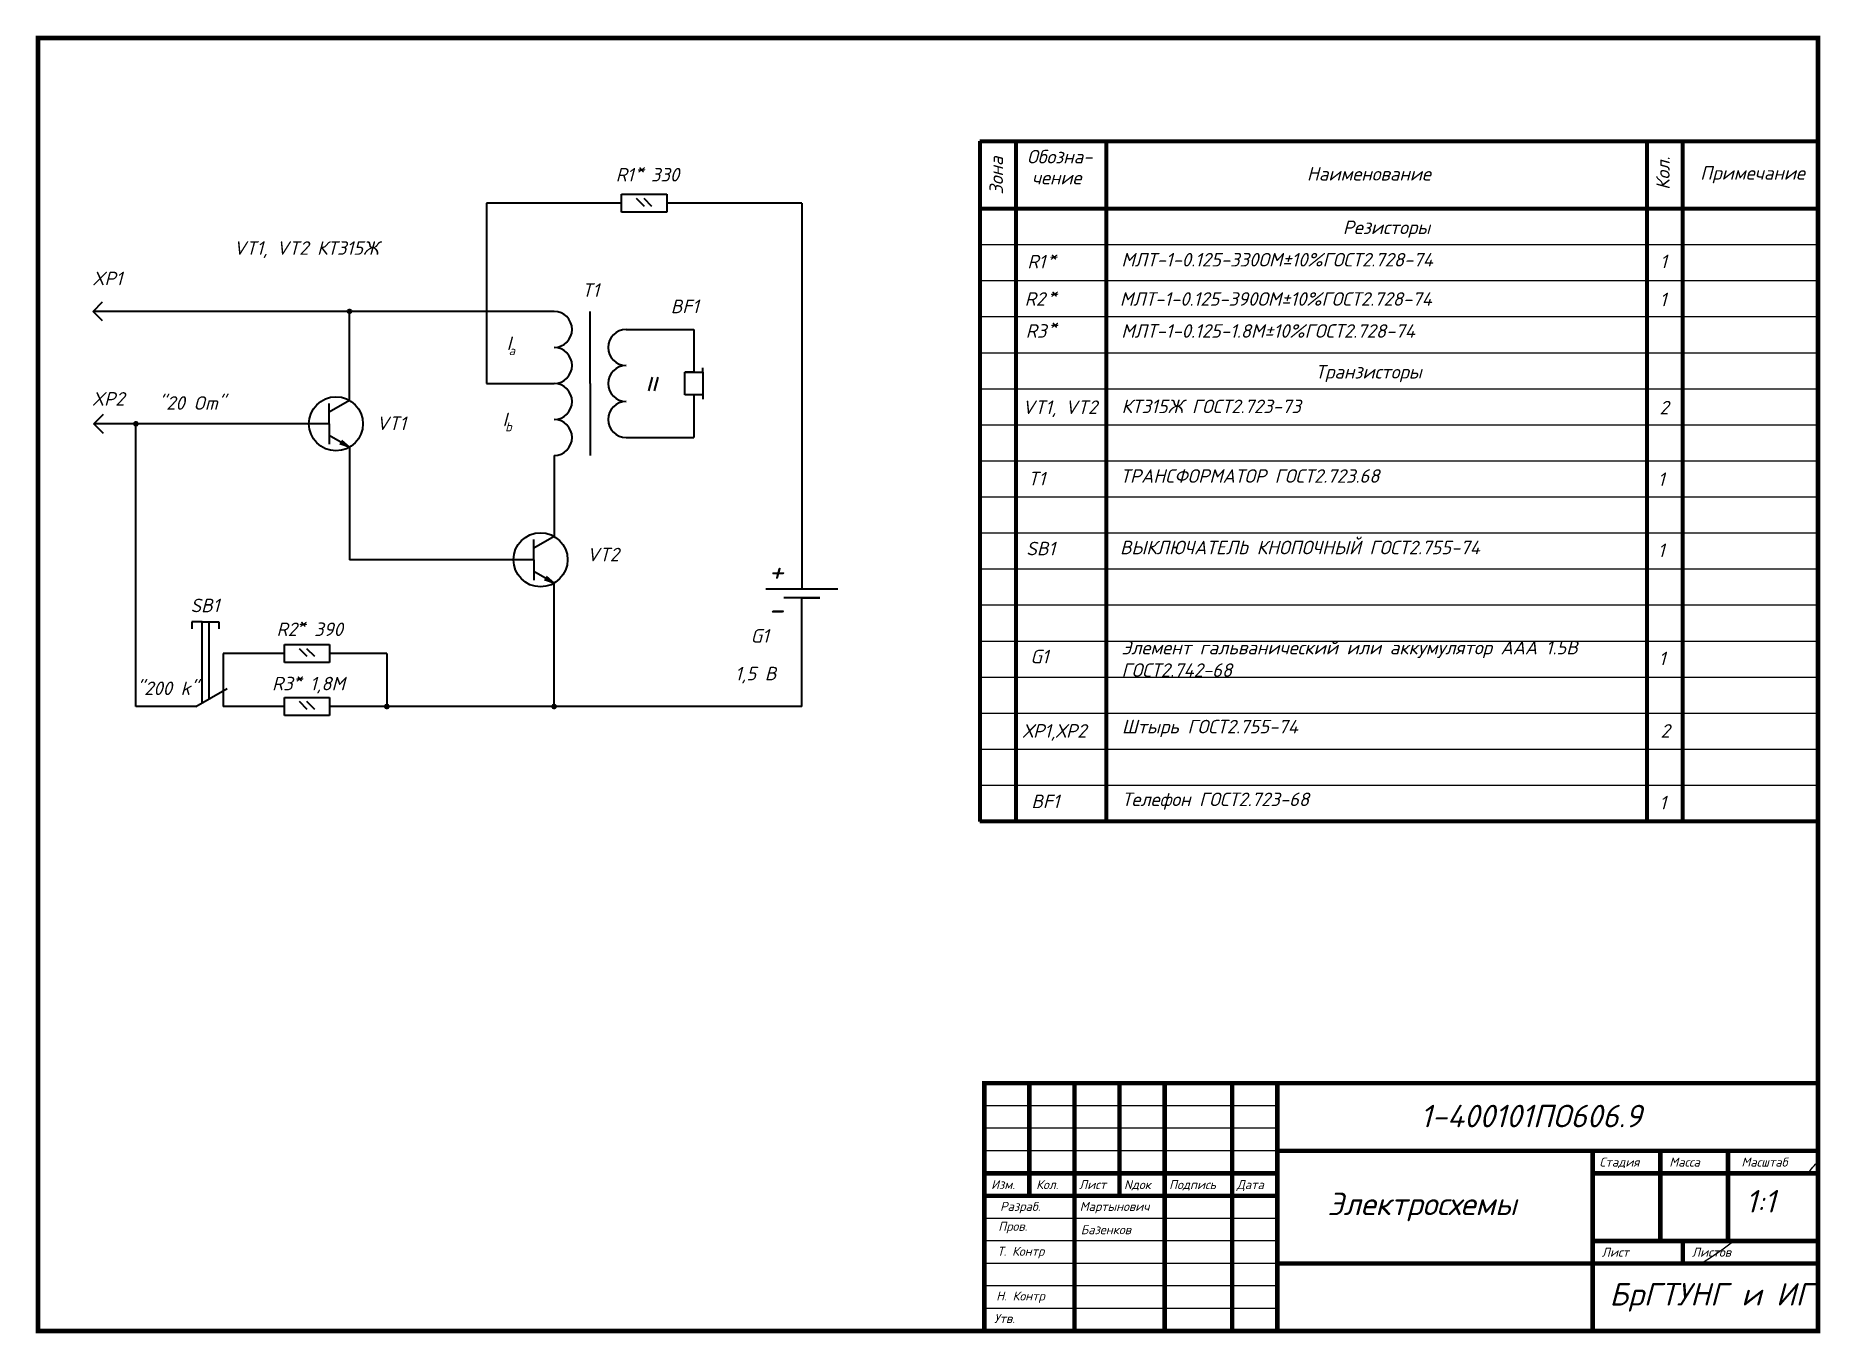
# Paper-space layout 'Лист3-Лист1' of a CAD drawing. Header units: inches, sheet in millimetres. Extents: x 16 to 412, y -4 to 284.
import ezdxf

# ---------------------------------------------------------------- set-up
doc = ezdxf.new("R2010")
doc.units = ezdxf.units.IN
doc.header["$MEASUREMENT"] = 0
doc.linetypes.add('CENTER2', pattern=[1.125, 0.75, -0.125, 0.125, -0.125])
doc.linetypes.add('HIDDEN2', pattern=[0.1875, 0.125, -0.0625])
doc.layers.add('аннотация', color=250, linetype='CENTER2')
doc.styles.get("Standard").update_dxf_attribs({"font": 'isocpeur.ttf', "oblique": 15, "height": 3})
doc.styles.add('стиль1', font='isocpeur.ttf', dxfattribs={"oblique": 15, "height": 5})

psp = doc.layouts.new('Лист3-Лист1')

# ---------------------------------------------------------------- linework, layer by layer
at = {"lineweight": 100}
for p, q in [((225.57, 260.14), (411.57, 260.14)), ((225.57, 260.14), (225.57, 109.14)), ((233.57, 260.14), (233.57, 109.14)), ((253.57, 260.14), (253.57, 109.14)), ((373.57, 260.14), (373.57, 109.14)), ((381.57, 109.14), (381.57, 260.14)), ((411.57, 245.14), (225.57, 245.14)), ((411.57, 109.14), (225.57, 109.14))]:
    psp.add_line(p, q, dxfattribs=at)
for p, q in [((225.57, 260.14), (233.57, 260.14)), ((233.57, 260.14), (253.57, 260.14)), ((253.57, 260.14), (373.57, 260.14)), ((411.57, 260.14), (411.57, 245.14)), ((411.57, 245.14), (225.57, 245.14)), ((411.57, 237.14), (225.57, 237.14)), ((411.57, 229.14), (225.57, 229.14)), ((411.57, 221.14), (225.57, 221.14)), ((411.57, 213.14), (225.57, 213.14)), ((411.57, 205.14), (225.57, 205.14)), ((411.57, 197.14), (225.57, 197.14)), ((411.57, 189.14), (225.57, 189.14)), ((411.57, 181.14), (225.57, 181.14)), ((411.57, 173.14), (225.57, 173.14)), ((411.57, 165.14), (225.57, 165.14)), ((411.57, 157.14), (225.57, 157.14)), ((411.57, 149.14), (225.57, 149.14)), ((411.57, 141.14), (225.57, 141.14)), ((411.57, 133.14), (225.57, 133.14)), ((411.57, 125.14), (225.57, 125.14)), ((411.57, 117.14), (225.57, 117.14)), ((373.57, 109.14), (381.57, 109.14)), ((291.57, 46.07), (226.57, 46.07)), ((291.57, 41.07), (226.57, 41.07)), ((291.57, 36.07), (226.57, 36.07)), ((291.57, 21.07), (226.57, 21.07)), ((291.57, 16.07), (226.57, 16.07)), ((291.57, 11.07), (226.57, 11.07)), ((291.57, 6.07), (226.57, 6.07)), ((291.57, 1.07), (226.57, 1.07))]:
    psp.add_line(p, q)
at = {"lineweight": 40}
for p, q in [((146.09, 246.38), (116.09, 246.38)), ((116.09, 246.38), (116.09, 206.38)), ((146.09, 244.38), (146.09, 248.38)), ((146.09, 248.38), (156.09, 248.38)), ((146.09, 244.38), (146.09, 246.38)), ((149.3, 247.51), (151.07, 245.75)), ((150.98, 247.51), (152.75, 245.75)), ((156.09, 248.38), (156.09, 244.38)), ((186.09, 246.38), (156.09, 246.38)), ((186.09, 246.38), (186.09, 160.78)), ((156.09, 244.38), (146.09, 244.38)), ((28.81, 222.38), (30.93, 224.51)), ((131.09, 222.38), (28.81, 222.38)), ((30.93, 220.26), (28.81, 222.38)), ((85.69, 202.63), (85.69, 222.38)), ((116.09, 222.38), (86.09, 222.38)), ((139.09, 206.38), (139.09, 222.38)), ((147.09, 218.38), (162.09, 218.38)), ((162.09, 218.38), (162.09, 210.38)), ((162.09, 210.38), (162.09, 208.88)), ((164.09, 208.88), (164.09, 209.88)), ((116.09, 206.38), (131.09, 206.38)), ((139.09, 206.38), (139.09, 190.38)), ((152.12, 204.75), (152.93, 207.79)), ((153.39, 204.75), (154.2, 207.79)), ((162.09, 208.88), (160.09, 208.88)), ((160.09, 208.88), (162.09, 208.88)), ((160.09, 203.88), (160.09, 208.88)), ((162.09, 208.88), (164.09, 208.88)), ((164.09, 208.88), (164.09, 203.88)), ((85.69, 202.63), (81.19, 200.03)), ((164.09, 203.88), (160.09, 203.88)), ((164.09, 203.88), (162.09, 203.88)), ((162.09, 203.88), (162.09, 194.38)), ((164.09, 203.88), (164.09, 202.88)), ((29, 197.43), (31.12, 199.56)), ((81.19, 197.43), (81.19, 201.93)), ((81.19, 197.43), (29, 197.43)), ((31.12, 195.31), (29, 197.43)), ((38.32, 134.71), (38.32, 197.43)), ((81.19, 197.43), (81.19, 192.93)), ((85.69, 192.24), (81.19, 194.84)), ((147.09, 194.38), (162.09, 194.38)), ((85.69, 192.24), (83.54, 192.97)), ((85.69, 192.24), (84.03, 193.7)), ((85.69, 192.24), (85.69, 167.25)), ((131.09, 190.38), (131.09, 172.44)), ((131.09, 172.44), (126.59, 169.84)), ((126.59, 167.25), (126.59, 171.75)), ((126.59, 167.25), (85.69, 167.25)), ((126.59, 167.25), (126.59, 162.75)), ((131.09, 162.05), (126.59, 164.65)), ((131.09, 162.05), (128.94, 162.78)), ((131.09, 162.05), (129.43, 163.52)), ((131.09, 134.71), (131.09, 162.05)), ((178.09, 160.78), (194.09, 160.78)), ((186.09, 158.78), (182.09, 158.78)), ((186.09, 158.78), (190.09, 158.78)), ((190.09, 158.78), (186.09, 158.78)), ((186.09, 134.71), (186.09, 158.78)), ((52.98, 153.45), (50.73, 153.45)), ((50.73, 153.45), (50.73, 151.95)), ((52.98, 135.48), (52.98, 153.45)), ((52.98, 153.45), (54.48, 153.45)), ((54.48, 153.45), (54.48, 136.34)), ((54.48, 153.45), (56.73, 153.45)), ((56.73, 153.45), (56.73, 151.95)), ((71.29, 144.45), (71.29, 148.45)), ((71.29, 148.45), (81.29, 148.45)), ((74.51, 147.58), (76.27, 145.82)), ((76.18, 147.58), (77.95, 145.82)), ((81.29, 148.45), (81.29, 144.45)), ((81.29, 148.45), (81.29, 146.45)), ((61.29, 146.45), (57.64, 146.45)), ((57.64, 146.45), (57.64, 134.71)), ((71.29, 146.45), (61.29, 146.45)), ((71.29, 144.45), (71.29, 146.45)), ((81.29, 144.45), (71.29, 144.45)), ((94.01, 146.45), (81.29, 146.45)), ((94.01, 146.45), (94.01, 134.71)), ((51.64, 134.71), (58.57, 138.71)), ((51.64, 134.71), (38.32, 134.71)), ((71.29, 134.71), (57.64, 134.71)), ((71.29, 132.71), (71.29, 136.71)), ((71.29, 136.71), (81.29, 136.71)), ((71.29, 132.71), (71.29, 134.71)), ((74.51, 135.84), (76.27, 134.07)), ((76.18, 135.84), (77.95, 134.07)), ((81.29, 136.71), (81.29, 132.71)), ((81.29, 136.71), (81.29, 134.71)), ((186.09, 134.71), (81.29, 134.71)), ((81.29, 132.71), (71.29, 132.71))]:
    psp.add_line(p, q, dxfattribs=at)
at = {"const_width": 1}
psp.add_lwpolyline([(16.57, -3.93), (16.57, 283.07), (411.57, 283.07), (411.57, -3.93)], close=True, dxfattribs=at)
for points in [[(226.57, -3.93), (226.57, 51.07), (411.57, 51.07)], [(236.57, 26.07), (236.57, 51.07)], [(246.57, 51.07), (246.57, -3.93)], [(256.57, 51.07), (256.57, 26.07)], [(266.57, -3.93), (266.57, 51.07)], [(281.57, 51.07), (281.57, -3.93)], [(291.57, 51.07), (291.57, -3.93)], [(291.57, 36.07), (411.57, 36.07)], [(361.57, 36.07), (361.57, -3.93)], [(376.57, 36.07), (376.57, 16.07)], [(391.57, 36.07), (391.57, 16.07)], [(291.57, 31.07), (226.57, 31.07)], [(361.57, 31.07), (411.57, 31.07)], [(291.57, 26.07), (226.57, 26.07)], [(361.57, 16.07), (411.57, 16.07)], [(381.57, 16.07), (381.57, 11.07)], [(291.57, 11.07), (411.57, 11.07)]]:
    psp.add_lwpolyline(points, dxfattribs=at)
at = {"lineweight": 60}
for centre in [(85.69, 222.38), (38.32, 197.43), (94.01, 134.71), (131.09, 134.71)]:
    psp.add_circle(centre, 0.3, dxfattribs=at)
at = {"lineweight": 40}
for centre in [(82.69, 197.43), (128.09, 167.25)]:
    psp.add_circle(centre, 6, dxfattribs=at)
for centre, start, end in [((131.09, 218.38), 270, 90), ((147.09, 214.38), 90, 270), ((131.09, 210.38), 270, 90), ((147.09, 206.38), 90, 270), ((131.09, 202.38), 270, 90), ((147.09, 198.38), 90, 270), ((131.09, 194.38), 270, 90)]:
    psp.add_arc(centre, 4, start, end, dxfattribs=at)
at = {"linetype": 'ByBlock', "lineweight": 25}
for start, end in [(318.3344, 320.1909), (302.1562, 306.7604)]:
    psp.add_arc((327.07, 104.19), 110, start, end, dxfattribs=at)

# ---------------------------------------------------------------- texts
at = {"oblique": 15}
for s, height, p in [('Обозна-', 3, (236.05, 255.22)), ('Наименование', 3, (298.14, 251.41)), ('Примечание', 3, (385.42, 251.61)), ('чение', 3, (237.1, 250.57)), ('Стадия', 2, (363.07, 32.57)), ('Масса', 2, (378.57, 32.57)), ('Масштаб', 2, (394.57, 32.57)), ('Изм.', 2, (228.07, 27.57)), ('Кол.', 2, (238.07, 27.57)), ('Лист', 2, (247.57, 27.57)), ('Nдок', 2, (257.57, 27.57)), ('Подпись', 2, (267.57, 27.57)), ('Дата', 2, (282.57, 27.57)), ('Лист', 2, (363.57, 12.57)), ('Листов', 2, (383.57, 12.57))]:
    psp.add_text(s, height=height, dxfattribs=at).set_placement(p)
for s, p in [('Зона', (230.72, 248.28)), ('Кол.', (378.65, 249.34))]:
    psp.add_text(s, height=3, rotation=90, dxfattribs=at).set_placement(p)
at = {"insert": (225.57, 260.14), "char_height": 0.2, "attachment_point": 1}
psp.add_mtext_dynamic_manual_height_columns('Зона', width=8, gutter_width=1, heights=[0], dxfattribs=at)
at = {"lineweight": 40, "attachment_point": 1}
for s, width, gutter_width, insert, char_height in [('R1  330', 26.9636, 25, (144.78, 254.21), 3), ('*', 6.4676, 25, (149.19, 255.6), 3), ('\\pxqc;Резисторы', 120, 15, (255.8, 242.53), 3), ('VT1, VT2 КТ315Ж', 49.5502, 15, (59.98, 237.94), 3), ('R1', 20, 15, (236.12, 234.92), 3), ('*', 6.4676, 25, (240.7, 236.23), 3), ('МЛТ-1-0.125-330ОМ%%P10%ГОСТ2.728-74', 114.6309, 15, (256.98, 235.34), 3), ('1', 4.7524, 15, (376.53, 234.96), 3), ('XP1', 19.0215, 15, (28.63, 231.18), 3), ('T1', 14.2876, 15, (137.24, 228.6), 3), ('R2 ', 20, 15, (235.53, 226.63), 3), ('*', 6.4676, 25, (240.83, 228.01), 3), ('МЛТ-1-0.125-390ОМ%%P10%ГОСТ2.728-74', 154.932, 15, (256.64, 226.63), 3), ('1', 8, 15, (376.44, 226.52), 3), ('BF1', 18.6691, 15, (156.99, 224.98), 3), ('R3', 13.9887, 15, (235.76, 219.53), 3), ('*', 6.4676, 25, (240.89, 221.11), 3), ('МЛТ-1-0.125-1.8М%%P10%ГОСТ2.728-74', 79.1236, 15, (256.96, 219.53), 3), ('I', 7.9247, 15, (120.58, 216.8), 3), ('a', 2.7241, 15, (121.03, 214.66), 2), ('Транзисторы', 60.7634, 15, (300.02, 210.47), 3), ('XP2', 20.6537, 15, (28.55, 204.46), 3), ('"20 Om"', 19.3485, 15, (43.32, 203.55), 3), ('VT1, VT2', 20, 15, (235, 202.61), 3), ('КТ315Ж ГОСТ2.723-73', 92.0593, 15, (257.02, 202.8), 3), ('2', 33.6003, 15, (376.37, 202.52), 3), ('VT1', 6.6952, 15, (91.69, 199.04), 3), ('I', 8.8328, 15, (119.67, 199.89), 3), ('b', 3.8798, 15, (120.25, 197.75), 2), ('T1', 15.314, 15, (236.23, 186.76), 3), ('ТРАНСФОРМАТОР ГОСТ2.723.68', 76.4538, 15, (256.76, 187.34), 3), ('1', 8, 15, (376.03, 186.63), 3), ('SB1', 13.0275, 15, (235.86, 171.24), 3), ('ВЫКЛЮЧАТЕЛЬ КНОПОЧНЫЙ ГОСТ2.755-74', 93.4023, 15, (256.68, 171.47), 3), ('1', 8, 15, (376.02, 170.86), 3), ('VT2', 17.364, 15, (138.39, 169.91), 3), ('SB1', 8.8148, 15, (50.41, 158.61), 3), ('R2  390', 28.9344, 15, (69.51, 153.32), 3), ('*', 5.5829, 15, (74.14, 154.73), 3), ('G1', 12.6632, 15, (174.71, 151.86), 3), ('G1', 11.1076, 15, (236.78, 147.27), 3), ('Элемент гальванический или аккумулятор ААА 1.5В ГОСТ2.742-68', 115.2856, 15, (257.01, 149.26), 3), ('1', 8, 15, (376.23, 146.84), 3), ('1,5 B', 10.7229, 15, (171.24, 143.49), 3), ('"200 k"', 42.4079, 15, (38.43, 140.22), 3), ('R3  1,8М', 24.8817, 15, (68.52, 141.27), 3), ('*', 6.0198, 15, (73.34, 142.61), 3), ('ХР1,ХР2', 18.854, 15, (235.06, 130.77), 3), ('Штырь ГОСТ2.755-74', 58.9186, 15, (257.09, 131.72), 3), ('2', 33.6003, 15, (376.63, 130.77), 3), ('BF1', 11.136, 15, (237.01, 115.12), 3), ('Телефон ГОСТ2.723-68', 75.1801, 15, (257.1, 115.58), 3), ('1', 8, 15, (376.37, 114.86), 3)]:
    psp.add_mtext_dynamic_manual_height_columns(s, width=width, gutter_width=gutter_width, heights=[0], dxfattribs=dict(at, insert=insert, char_height=char_height))
at = {"lineweight": 40, "char_height": 5, "attachment_point": 1, "style": 'стиль1'}
for s, width, heights, insert in [('+', 4.4502, [0], (178.6, 167.28)), ('-', 5.0688, [0], (178.52, 158.78)), ('Электросхемы', 54.7674, [6.5], (302.68, 26.79)), ('1:1', 11.4158, [0], (395.5, 27.37))]:
    psp.add_mtext_dynamic_manual_height_columns(s, width=width, gutter_width=15, heights=heights, dxfattribs=dict(at, insert=insert))
at = {"layer": 'аннотация', "linetype": 'HIDDEN2', "char_height": 5, "attachment_point": 1}
for s, width, insert in [('1-400101ПО606.9', 111.2594, (323.33, 46.29)), ('БрГТУНГ и ИГ', 50, (365.29, 6.73))]:
    psp.add_mtext_dynamic_manual_height_columns(s, width=width, gutter_width=25, heights=[0], dxfattribs=dict(at, insert=insert))
at = {"layer": 'аннотация', "linetype": 'HIDDEN2', "char_height": 2, "attachment_point": 1, "style": 'стиль1'}
for s, width, insert in [('Разраб.', 20, (230.07, 24.73)), ('Мартынович', 20, (247.74, 24.72)), ('Пров.', 15.1613, (229.66, 20.31)), ('Базенков', 20, (247.97, 19.56)), ('Т. Контр', 20, (229.44, 14.77)), ('Н. Контр', 20, (229.2, 4.85)), ('Утв. ', 20, (228.74, -0.15))]:
    psp.add_mtext_dynamic_manual_height_columns(s, width=width, gutter_width=25, heights=[0], dxfattribs=dict(at, insert=insert))

doc.saveas('drawing.dxf')
